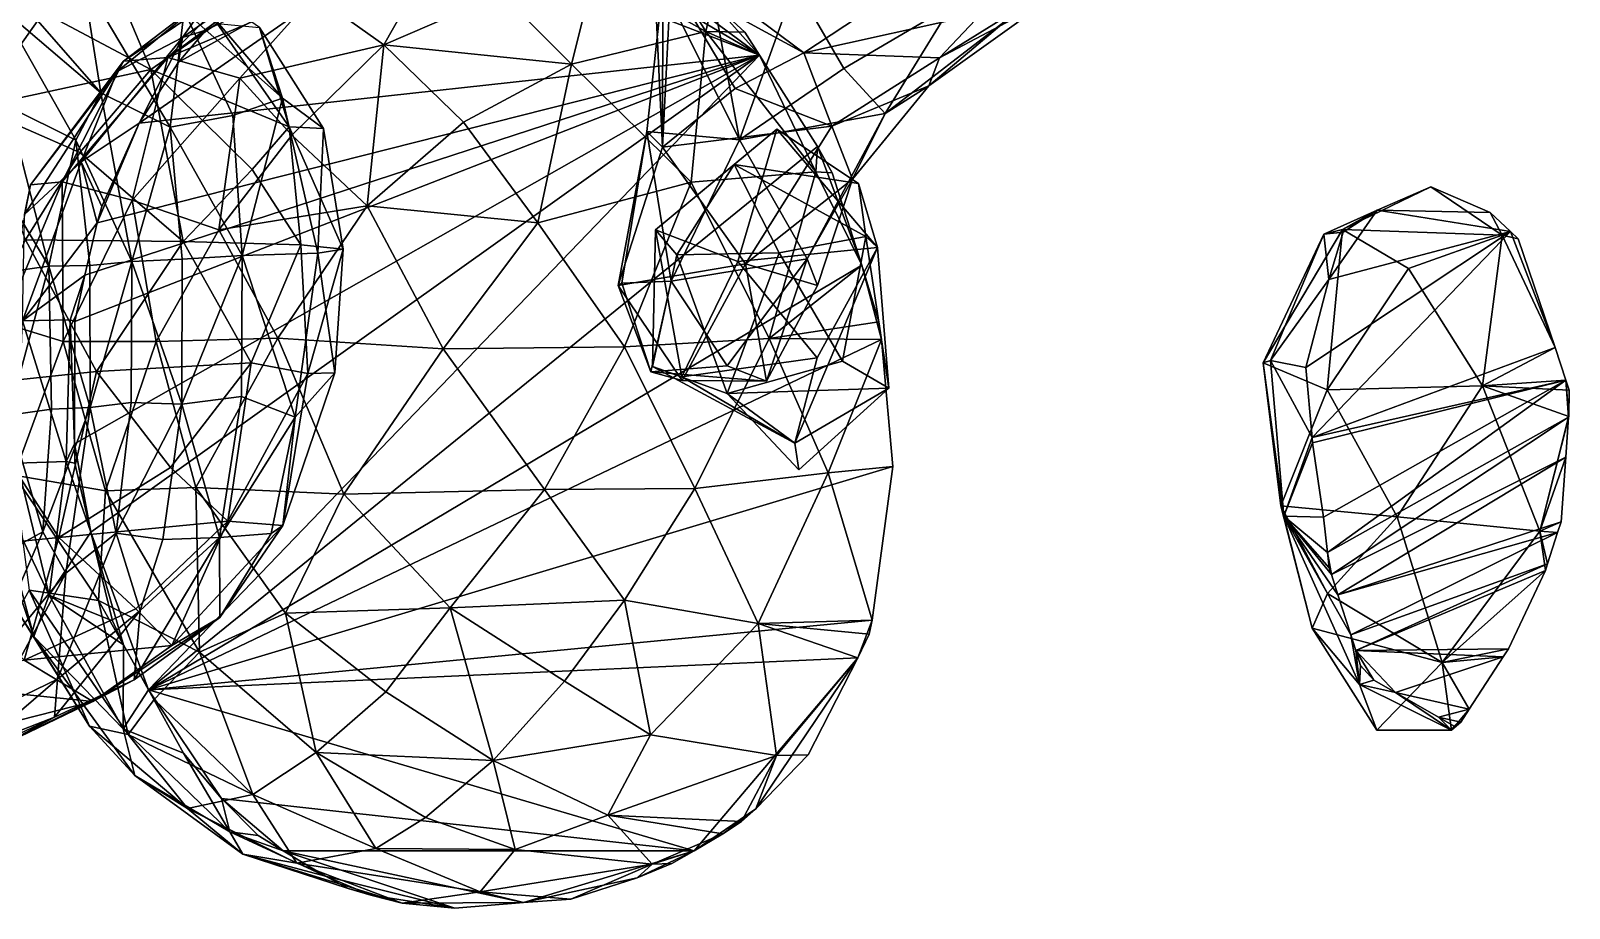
# Model space of a CAD drawing. Extents: x 373697 to 374058, y 6959904 to 6960301.
# Drawn here: x 373903.43 to 373952.44, y 6960115.77 to 6960143.75 of the extents above; entities that cross this region are included whole.
import ezdxf

# ---------------------------------------------------------------- set-up
doc = ezdxf.new("R2010")
doc.units = 0
doc.layers.add('Bht_Fk', color=7, linetype='CONTINUOUS')

msp = doc.modelspace()

# ---------------------------------------------------------------- linework, layer by layer
at = {"layer": 'Bht_Fk'}
for points in [[(373915.94, 6960147.102, 231.517), (373906.887, 6960140.805, 231.517), (373908.145, 6960142.749, 231.517)], [(373915.94, 6960147.102, 231.517), (373926.644, 6960142.964, 231.517), (373906.887, 6960140.805, 231.517)], [(373915.94, 6960147.102, 231.517), (373908.145, 6960142.749, 231.517), (373909.013, 6960143.77, 231.517)], [(373915.94, 6960147.102, 231.517), (373919.392, 6960147.236, 231.517), (373926.644, 6960142.964, 231.517)], [(373919.392, 6960147.236, 231.517), (373921.63, 6960146.708, 231.517), (373926.644, 6960142.964, 231.517)], [(373921.63, 6960146.708, 231.517), (373925.148, 6960144.65, 231.517), (373926.644, 6960142.964, 231.517)], [(373905.666, 6960141.764, 194.586), (373905.107, 6960145.345, 196.193), (373901.628, 6960146.383, 193.561)], [(373902.478, 6960144.488, 192.173), (373905.666, 6960141.764, 194.586), (373901.628, 6960146.383, 193.561)], [(373903.836, 6960144.332, 201.996), (373905.823, 6960145.92, 201.55), (373907.263, 6960142.512, 203.917)], [(373905.823, 6960145.92, 201.55), (373909.368, 6960143.979, 203.466), (373907.263, 6960142.512, 203.917)], [(373911.449, 6960141.601, 201.072), (373910.719, 6960143.847, 202.467), (373907.792, 6960145.895, 200.368)], [(373908.319, 6960144.378, 199.068), (373911.449, 6960141.601, 201.072), (373907.792, 6960145.895, 200.368)], [(373911.434, 6960145.77, 231.472), (373909.013, 6960143.77, 231.517), (373908.265, 6960143.532, 230.911)], [(373908.265, 6960143.532, 230.911), (373909.28, 6960144.986, 229.174), (373911.434, 6960145.77, 231.472)], [(373916.225, 6960146.013, 228.325), (373912.464, 6960144.884, 226.74), (373914.68, 6960143.295, 225.966)], [(373918.433, 6960144.92, 227.984), (373916.225, 6960146.013, 228.325), (373914.68, 6960143.295, 225.966)], [(373921.417, 6960145.694, 229.949), (373918.433, 6960144.92, 227.984), (373920.66, 6960142.684, 227.683)], [(373921.417, 6960145.694, 229.949), (373920.66, 6960142.684, 227.683), (373924.934, 6960143.723, 230.614)], [(373921.417, 6960145.694, 229.949), (373924.934, 6960143.723, 230.614), (373923.639, 6960145.841, 231.517)], [(373925.148, 6960144.65, 231.517), (373923.639, 6960145.841, 231.517), (373924.934, 6960143.723, 230.614)], [(373936.818, 6960145.646, 195.198), (373932.385, 6960142.887, 193.843), (373935.849, 6960144.711, 196.581)], [(373933.716, 6960144.293, 192.529), (373932.385, 6960142.887, 193.843), (373936.818, 6960145.646, 195.198)], [(373901.69, 6960141.313, 201.831), (373900.666, 6960145.143, 199.639), (373903.836, 6960144.332, 201.996)], [(373907.879, 6960140.677, 196.929), (373908.319, 6960144.378, 199.068), (373905.107, 6960145.345, 196.193)], [(373905.666, 6960141.764, 194.586), (373907.879, 6960140.677, 196.929), (373905.107, 6960145.345, 196.193)], [(373909.28, 6960144.986, 229.174), (373906.385, 6960142.778, 226.989), (373910.249, 6960145.388, 228.151)], [(373907.805, 6960142.889, 225.683), (373910.249, 6960145.388, 228.151), (373906.385, 6960142.778, 226.989)], [(373911.105, 6960145.356, 227.5), (373910.249, 6960145.388, 228.151), (373907.805, 6960142.889, 225.683)], [(373911.105, 6960145.356, 227.5), (373907.805, 6960142.889, 225.683), (373912.464, 6960144.884, 226.74)], [(373923.568, 6960145.19, 193.061), (373926.011, 6960140.272, 195.283), (373923.055, 6960140.53, 192.765)], [(373923.568, 6960145.19, 193.061), (373923.055, 6960140.53, 192.765), (373923.56, 6960140.035, 191.22)], [(373923.824, 6960145.364, 190.083), (373923.351, 6960144.523, 191.264), (373923.56, 6960140.035, 191.22)], [(373923.351, 6960144.523, 191.264), (373923.568, 6960145.19, 193.061), (373923.56, 6960140.035, 191.22)], [(373925.874, 6960141.901, 190.963), (373923.824, 6960145.364, 190.083), (373923.56, 6960140.035, 191.22)], [(373925.178, 6960144.739, 195.178), (373926.011, 6960140.272, 195.283), (373923.568, 6960145.19, 193.061)], [(373928.059, 6960143.038, 190.751), (373923.824, 6960145.364, 190.083), (373925.874, 6960141.901, 190.963)], [(373928.059, 6960143.038, 190.751), (373925.216, 6960145.168, 188.868), (373923.824, 6960145.364, 190.083)], [(373925.178, 6960144.739, 195.178), (373927.788, 6960145.222, 197.458), (373926.011, 6960140.272, 195.283)], [(373929.803, 6960144.186, 189.704), (373925.216, 6960145.168, 188.868), (373928.059, 6960143.038, 190.751)], [(373927.788, 6960145.222, 197.458), (373929.333, 6960142.544, 197.143), (373926.011, 6960140.272, 195.283)], [(373927.788, 6960145.222, 197.458), (373932.773, 6960144.559, 199.097), (373929.333, 6960142.544, 197.143)], [(373909.28, 6960144.986, 229.174), (373906.187, 6960142.449, 228.602), (373906.385, 6960142.778, 226.989)], [(373908.265, 6960143.532, 230.911), (373906.187, 6960142.449, 228.602), (373909.28, 6960144.986, 229.174)], [(373910.093, 6960142.239, 224.879), (373912.464, 6960144.884, 226.74), (373907.805, 6960142.889, 225.683)], [(373912.464, 6960144.884, 226.74), (373910.093, 6960142.239, 224.879), (373914.68, 6960143.295, 225.966)], [(373920.66, 6960142.684, 227.683), (373918.433, 6960144.92, 227.984), (373914.68, 6960143.295, 225.966)], [(373926.176, 6960143.699, 231.517), (373925.148, 6960144.65, 231.517), (373924.934, 6960143.723, 230.614)], [(373926.644, 6960142.964, 231.517), (373925.148, 6960144.65, 231.517), (373926.176, 6960143.699, 231.517)], [(373935.849, 6960144.711, 196.581), (373932.038, 6960141.99, 195.378), (373934.567, 6960144.131, 197.883)], [(373935.849, 6960144.711, 196.581), (373932.385, 6960142.887, 193.843), (373932.038, 6960141.99, 195.378)], [(373901.69, 6960141.313, 201.831), (373903.836, 6960144.332, 201.996), (373907.263, 6960142.512, 203.917)], [(373904.873, 6960140.261, 192.869), (373905.666, 6960141.764, 194.586), (373902.478, 6960144.488, 192.173)], [(373904.873, 6960140.261, 192.869), (373902.478, 6960144.488, 192.173), (373902.714, 6960141.33, 190.201)], [(373909.872, 6960141.044, 199.157), (373908.319, 6960144.378, 199.068), (373907.879, 6960140.677, 196.929)], [(373908.319, 6960144.378, 199.068), (373909.872, 6960141.044, 199.157), (373911.449, 6960141.601, 201.072)], [(373933.716, 6960144.293, 192.529), (373928.059, 6960143.038, 190.751), (373932.385, 6960142.887, 193.843)], [(373933.716, 6960144.293, 192.529), (373929.803, 6960144.186, 189.704), (373928.059, 6960143.038, 190.751)], [(373932.773, 6960144.559, 199.097), (373930.654, 6960141.104, 196.254), (373929.333, 6960142.544, 197.143)], [(373932.773, 6960144.559, 199.097), (373934.567, 6960144.131, 197.883), (373930.654, 6960141.104, 196.254)], [(373909.368, 6960143.979, 203.466), (373911.667, 6960140.682, 204.505), (373907.263, 6960142.512, 203.917)], [(373908.265, 6960143.532, 230.911), (373909.013, 6960143.77, 231.517), (373908.145, 6960142.749, 231.517)], [(373909.368, 6960143.979, 203.466), (373910.719, 6960143.847, 202.467), (373911.667, 6960140.682, 204.505)], [(373910.719, 6960143.847, 202.467), (373912.757, 6960140.626, 203.094), (373911.667, 6960140.682, 204.505)], [(373911.449, 6960141.601, 201.072), (373912.757, 6960140.626, 203.094), (373910.719, 6960143.847, 202.467)], [(373924.934, 6960143.723, 230.614), (373920.66, 6960142.684, 227.683), (373924.467, 6960138.918, 228.403)], [(373924.934, 6960143.723, 230.614), (373924.467, 6960138.918, 228.403), (373928.447, 6960139.25, 231.102)], [(373924.934, 6960143.723, 230.614), (373926.644, 6960142.964, 231.517), (373926.176, 6960143.699, 231.517)], [(373928.447, 6960139.25, 231.102), (373926.644, 6960142.964, 231.517), (373924.934, 6960143.723, 230.614)], [(373934.567, 6960144.131, 197.883), (373932.038, 6960141.99, 195.378), (373930.654, 6960141.104, 196.254)], [(373906.887, 6960140.805, 231.517), (373905.034, 6960139.57, 229.868), (373908.265, 6960143.532, 230.911)], [(373908.265, 6960143.532, 230.911), (373905.034, 6960139.57, 229.868), (373906.187, 6960142.449, 228.602)], [(373906.887, 6960140.805, 231.517), (373908.265, 6960143.532, 230.911), (373908.145, 6960142.749, 231.517)], [(373914.68, 6960143.295, 225.966), (373910.093, 6960142.239, 224.879), (373911.746, 6960140.417, 224.252)], [(373914.151, 6960138.164, 224.137), (373914.68, 6960143.295, 225.966), (373911.746, 6960140.417, 224.252)], [(373914.68, 6960143.295, 225.966), (373914.151, 6960138.164, 224.137), (373917.214, 6960140.834, 225.642)], [(373920.66, 6960142.684, 227.683), (373914.68, 6960143.295, 225.966), (373917.214, 6960140.834, 225.642)], [(373906.385, 6960142.778, 226.989), (373906.187, 6960142.449, 228.602), (373903.429, 6960138.835, 226.036)], [(373904.436, 6960138.932, 224.47), (373906.385, 6960142.778, 226.989), (373903.429, 6960138.835, 226.036)], [(373907.805, 6960142.889, 225.683), (373904.436, 6960138.932, 224.47), (373906.668, 6960138.345, 223.539)], [(373907.805, 6960142.889, 225.683), (373906.385, 6960142.778, 226.989), (373904.436, 6960138.932, 224.47)], [(373904.842, 6960134.477, 231.517), (373926.644, 6960142.964, 231.517), (373904.824, 6960130.573, 231.517)], [(373926.644, 6960142.964, 231.517), (373905.345, 6960127.763, 231.517), (373904.824, 6960130.573, 231.517)], [(373905.151, 6960135.956, 231.517), (373926.644, 6960142.964, 231.517), (373904.842, 6960134.477, 231.517)], [(373905.151, 6960135.956, 231.517), (373905.544, 6960137.618, 231.517), (373926.644, 6960142.964, 231.517)], [(373907.18, 6960122.732, 231.517), (373905.345, 6960127.763, 231.517), (373926.644, 6960142.964, 231.517)], [(373926.644, 6960142.964, 231.517), (373905.544, 6960137.618, 231.517), (373906.887, 6960140.805, 231.517)], [(373910.093, 6960142.239, 224.879), (373907.805, 6960142.889, 225.683), (373906.668, 6960138.345, 223.539)], [(373926.644, 6960142.964, 231.517), (373928.496, 6960140.058, 231.517), (373907.18, 6960122.732, 231.517)], [(373917.214, 6960140.834, 225.642), (373919.59, 6960137.625, 225.778), (373920.66, 6960142.684, 227.683)], [(373919.59, 6960137.625, 225.778), (373924.467, 6960138.918, 228.403), (373920.66, 6960142.684, 227.683)], [(373928.949, 6960140.708, 192.764), (373928.059, 6960143.038, 190.751), (373925.874, 6960141.901, 190.963)], [(373928.447, 6960139.25, 231.102), (373928.496, 6960140.058, 231.517), (373926.644, 6960142.964, 231.517)], [(373928.059, 6960143.038, 190.751), (373928.949, 6960140.708, 192.764), (373932.385, 6960142.887, 193.843)], [(373932.385, 6960142.887, 193.843), (373928.949, 6960140.708, 192.764), (373932.038, 6960141.99, 195.378)], [(373904.996, 6960139.87, 203.869), (373901.69, 6960141.313, 201.831), (373907.263, 6960142.512, 203.917)], [(373906.187, 6960142.449, 228.602), (373903.23, 6960137.888, 227.633), (373903.429, 6960138.835, 226.036)], [(373905.034, 6960139.57, 229.868), (373903.23, 6960137.888, 227.633), (373906.187, 6960142.449, 228.602)], [(373908.288, 6960137.026, 205.394), (373904.996, 6960139.87, 203.869), (373907.263, 6960142.512, 203.917)], [(373909.427, 6960137.397, 223.312), (373910.093, 6960142.239, 224.879), (373906.668, 6960138.345, 223.539)], [(373910.484, 6960139.328, 205.252), (373908.288, 6960137.026, 205.394), (373907.263, 6960142.512, 203.917)], [(373911.667, 6960140.682, 204.505), (373910.484, 6960139.328, 205.252), (373907.263, 6960142.512, 203.917)], [(373911.746, 6960140.417, 224.252), (373910.093, 6960142.239, 224.879), (373909.427, 6960137.397, 223.312)], [(373929.333, 6960142.544, 197.143), (373930.654, 6960141.104, 196.254), (373926.011, 6960140.272, 195.283)], [(373905.666, 6960141.764, 194.586), (373904.873, 6960140.261, 192.869), (373906.653, 6960136.386, 194.716)], [(373906.653, 6960136.386, 194.716), (373907.879, 6960140.677, 196.929), (373905.666, 6960141.764, 194.586)], [(373928.949, 6960140.708, 192.764), (373925.874, 6960141.901, 190.963), (373923.56, 6960140.035, 191.22)], [(373932.038, 6960141.99, 195.378), (373928.949, 6960140.708, 192.764), (373929.608, 6960139.016, 194.603)], [(373930.654, 6960141.104, 196.254), (373932.038, 6960141.99, 195.378), (373929.608, 6960139.016, 194.603)], [(373904.996, 6960139.87, 203.869), (373903.269, 6960137.08, 203.299), (373901.69, 6960141.313, 201.831)], [(373904.007, 6960136.241, 190.57), (373902.714, 6960141.33, 190.201), (373902.042, 6960139.527, 188.411)], [(373902.714, 6960141.33, 190.201), (373904.007, 6960136.241, 190.57), (373904.873, 6960140.261, 192.869)], [(373909.872, 6960141.044, 199.157), (373910.168, 6960136.583, 199.015), (373911.449, 6960141.601, 201.072)], [(373910.168, 6960136.583, 199.015), (373912.581, 6960136.659, 201.458), (373911.449, 6960141.601, 201.072)], [(373912.581, 6960136.659, 201.458), (373912.757, 6960140.626, 203.094), (373911.449, 6960141.601, 201.072)], [(373905.693, 6960138.141, 231.517), (373905.034, 6960139.57, 229.868), (373906.887, 6960140.805, 231.517)], [(373905.544, 6960137.618, 231.517), (373905.693, 6960138.141, 231.517), (373906.887, 6960140.805, 231.517)], [(373909.872, 6960141.044, 199.157), (373907.879, 6960140.677, 196.929), (373910.168, 6960136.583, 199.015)], [(373919.59, 6960137.625, 225.778), (373917.214, 6960140.834, 225.642), (373914.151, 6960138.164, 224.137)], [(373928.949, 6960140.708, 192.764), (373923.56, 6960140.035, 191.22), (373926.198, 6960136.319, 191.983)], [(373926.011, 6960140.272, 195.283), (373930.654, 6960141.104, 196.254), (373928.167, 6960136.478, 195.32)], [(373929.608, 6960139.016, 194.603), (373928.949, 6960140.708, 192.764), (373926.198, 6960136.319, 191.983)], [(373928.167, 6960136.478, 195.32), (373930.654, 6960141.104, 196.254), (373929.608, 6960139.016, 194.603)], [(373904.873, 6960140.261, 192.869), (373904.007, 6960136.241, 190.57), (373905.317, 6960136.267, 192.648)], [(373905.317, 6960136.267, 192.648), (373906.653, 6960136.386, 194.716), (373904.873, 6960140.261, 192.869)], [(373906.653, 6960136.386, 194.716), (373908.252, 6960136.469, 196.879), (373907.879, 6960140.677, 196.929)], [(373910.168, 6960136.583, 199.015), (373907.879, 6960140.677, 196.929), (373908.252, 6960136.469, 196.879)], [(373914.151, 6960138.164, 224.137), (373911.746, 6960140.417, 224.252), (373909.427, 6960137.397, 223.312)], [(373912.032, 6960136.924, 205.104), (373910.484, 6960139.328, 205.252), (373911.667, 6960140.682, 204.505)], [(373912.032, 6960136.924, 205.104), (373911.667, 6960140.682, 204.505), (373913.39, 6960136.788, 203.799)], [(373912.757, 6960140.626, 203.094), (373913.39, 6960136.788, 203.799), (373911.667, 6960140.682, 204.505)], [(373912.757, 6960140.626, 203.094), (373912.581, 6960136.659, 201.458), (373913.39, 6960136.788, 203.799)], [(373923.56, 6960140.035, 191.22), (373923.055, 6960140.53, 192.765), (373922.146, 6960135.621, 191.183)], [(373922.261, 6960135.703, 192.41), (373922.146, 6960135.621, 191.183), (373923.055, 6960140.53, 192.765)], [(373923.055, 6960140.53, 192.765), (373923.838, 6960135.761, 193.957), (373922.261, 6960135.703, 192.41)], [(373926.011, 6960140.272, 195.283), (373923.838, 6960135.761, 193.957), (373923.055, 6960140.53, 192.765)], [(373927.205, 6960140.614, 205.793), (373925.842, 6960139.486, 206.776), (373923.333, 6960137.395, 204.277)], [(373925.962, 6960136.395, 203.514), (373927.205, 6960140.614, 205.793), (373923.333, 6960137.395, 204.277)], [(373923.838, 6960135.761, 193.957), (373926.011, 6960140.272, 195.283), (373928.167, 6960136.478, 195.32)], [(373925.842, 6960139.486, 206.776), (373927.205, 6960140.614, 205.793), (373929.804, 6960138.879, 208.194)], [(373927.205, 6960140.614, 205.793), (373925.962, 6960136.395, 203.514), (373930.407, 6960136.837, 206.629)], [(373929.804, 6960138.879, 208.194), (373927.205, 6960140.614, 205.793), (373930.407, 6960136.837, 206.629)], [(373908.288, 6960137.026, 205.394), (373903.269, 6960137.08, 203.299), (373904.996, 6960139.87, 203.869)], [(373928.496, 6960140.058, 231.517), (373929.912, 6960136.277, 231.517), (373907.18, 6960122.732, 231.517)], [(373926.198, 6960136.319, 191.983), (373923.56, 6960140.035, 191.22), (373922.146, 6960135.621, 191.183)], [(373928.496, 6960140.058, 231.517), (373928.447, 6960139.25, 231.102), (373928.966, 6960139.218, 231.517)], [(373928.966, 6960139.218, 231.517), (373929.912, 6960136.277, 231.517), (373928.496, 6960140.058, 231.517)], [(373902.723, 6960136.061, 188.514), (373904.007, 6960136.241, 190.57), (373902.042, 6960139.527, 188.411)], [(373905.544, 6960137.618, 231.517), (373903.172, 6960134.494, 229.223), (373905.034, 6960139.57, 229.868)], [(373905.034, 6960139.57, 229.868), (373903.172, 6960134.494, 229.223), (373903.23, 6960137.888, 227.633)], [(373905.544, 6960137.618, 231.517), (373905.034, 6960139.57, 229.868), (373905.693, 6960138.141, 231.517)], [(373908.288, 6960137.026, 205.394), (373910.484, 6960139.328, 205.252), (373912.032, 6960136.924, 205.104)], [(373925.842, 6960139.486, 206.776), (373924.015, 6960136.607, 206.106), (373923.333, 6960137.395, 204.277)], [(373925.842, 6960139.486, 206.776), (373927.273, 6960136.672, 208.535), (373924.015, 6960136.607, 206.106)], [(373928.447, 6960139.25, 231.102), (373924.467, 6960138.918, 228.403), (373926.96, 6960133.936, 228.864)], [(373930.037, 6960137.185, 208.712), (373927.273, 6960136.672, 208.535), (373925.842, 6960139.486, 206.776)], [(373929.804, 6960138.879, 208.194), (373930.037, 6960137.185, 208.712), (373925.842, 6960139.486, 206.776)], [(373926.96, 6960133.936, 228.864), (373929.912, 6960136.277, 231.517), (373928.447, 6960139.25, 231.102)], [(373928.966, 6960139.218, 231.517), (373928.447, 6960139.25, 231.102), (373929.912, 6960136.277, 231.517)], [(373902.56, 6960134.429, 224.134), (373904.436, 6960138.932, 224.47), (373903.429, 6960138.835, 226.036)], [(373904.465, 6960133.845, 222.998), (373904.436, 6960138.932, 224.47), (373902.56, 6960134.429, 224.134)], [(373904.436, 6960138.932, 224.47), (373904.465, 6960133.845, 222.998), (373906.668, 6960138.345, 223.539)], [(373919.59, 6960137.625, 225.778), (373922.351, 6960133.675, 226.477), (373924.467, 6960138.918, 228.403)], [(373924.467, 6960138.918, 228.403), (373922.351, 6960133.675, 226.477), (373926.96, 6960133.936, 228.864)], [(373929.608, 6960139.016, 194.603), (373926.198, 6960136.319, 191.983), (373928.495, 6960135.627, 194.194)], [(373928.167, 6960136.478, 195.32), (373929.608, 6960139.016, 194.603), (373928.495, 6960135.627, 194.194)], [(373930.037, 6960137.185, 208.712), (373929.804, 6960138.879, 208.194), (373930.407, 6960136.837, 206.629)], [(373946.322, 6960138.031, 231.517), (373945.221, 6960137.409, 229.428), (373948.039, 6960138.766, 231.517)], [(373948.039, 6960138.766, 231.517), (373945.221, 6960137.409, 229.428), (373950.307, 6960137.234, 231.075)], [(373948.039, 6960138.766, 231.517), (373949.922, 6960137.948, 231.517), (373946.322, 6960138.031, 231.517)], [(373948.039, 6960138.766, 231.517), (373950.307, 6960137.234, 231.075), (373949.922, 6960137.948, 231.517)], [(373904.465, 6960133.845, 222.998), (373907.431, 6960133.841, 222.736), (373906.668, 6960138.345, 223.539)], [(373907.431, 6960133.841, 222.736), (373909.427, 6960137.397, 223.312), (373906.668, 6960138.345, 223.539)], [(373914.151, 6960138.164, 224.137), (373909.427, 6960137.397, 223.312), (373911.309, 6960133.951, 223.062)], [(373911.309, 6960133.951, 223.062), (373916.576, 6960133.604, 224.213), (373914.151, 6960138.164, 224.137)], [(373916.576, 6960133.604, 224.213), (373919.59, 6960137.625, 225.778), (373914.151, 6960138.164, 224.137)], [(373946.322, 6960138.031, 231.517), (373944.621, 6960137.267, 231.013), (373945.221, 6960137.409, 229.428)], [(373945.242, 6960137.326, 231.517), (373944.621, 6960137.267, 231.013), (373946.322, 6960138.031, 231.517)], [(373946.322, 6960138.031, 231.517), (373950.57, 6960137.344, 231.517), (373944.786, 6960135.821, 231.517)], [(373944.786, 6960135.821, 231.517), (373945.242, 6960137.326, 231.517), (373946.322, 6960138.031, 231.517)], [(373946.322, 6960138.031, 231.517), (373949.922, 6960137.948, 231.517), (373950.57, 6960137.344, 231.517)], [(373950.307, 6960137.234, 231.075), (373950.57, 6960137.344, 231.517), (373949.922, 6960137.948, 231.517)], [(373903.172, 6960134.494, 229.223), (373905.544, 6960137.618, 231.517), (373905.151, 6960135.956, 231.517)], [(373909.427, 6960137.397, 223.312), (373907.431, 6960133.841, 222.736), (373911.309, 6960133.951, 223.062)], [(373919.59, 6960137.625, 225.778), (373916.576, 6960133.604, 224.213), (373922.351, 6960133.675, 226.477)], [(373923.333, 6960137.395, 204.277), (373924.015, 6960136.607, 206.106), (373923.239, 6960133.044, 204.466)], [(373924.172, 6960132.716, 203.589), (373923.333, 6960137.395, 204.277), (373923.239, 6960133.044, 204.466)], [(373923.333, 6960137.395, 204.277), (373924.172, 6960132.716, 203.589), (373925.962, 6960136.395, 203.514)], [(373942.693, 6960133.158, 228.681), (373945.221, 6960137.409, 229.428), (373944.621, 6960137.267, 231.013)], [(373942.693, 6960133.158, 228.681), (373944.729, 6960132.295, 227.669), (373945.221, 6960137.409, 229.428)], [(373950.57, 6960137.344, 231.517), (373944.049, 6960133.011, 231.517), (373944.786, 6960135.821, 231.517)], [(373944.254, 6960130.779, 231.517), (373944.049, 6960133.011, 231.517), (373950.57, 6960137.344, 231.517)], [(373951.992, 6960133.648, 231.517), (373944.254, 6960130.779, 231.517), (373950.57, 6960137.344, 231.517)], [(373944.786, 6960135.821, 231.517), (373944.621, 6960137.267, 231.013), (373945.242, 6960137.326, 231.517)], [(373944.729, 6960132.295, 227.669), (373947.318, 6960136.164, 228.858), (373945.221, 6960137.409, 229.428)], [(373947.318, 6960136.164, 228.858), (373950.307, 6960137.234, 231.075), (373945.221, 6960137.409, 229.428)], [(373950.307, 6960137.234, 231.075), (373950.82, 6960137.112, 231.517), (373950.57, 6960137.344, 231.517)], [(373950.82, 6960137.112, 231.517), (373951.992, 6960133.648, 231.517), (373950.57, 6960137.344, 231.517)], [(373903.269, 6960137.08, 203.299), (373905.526, 6960132.884, 204.21), (373901.195, 6960132.427, 201.841)], [(373908.288, 6960137.026, 205.394), (373905.526, 6960132.884, 204.21), (373903.269, 6960137.08, 203.299)], [(373910.456, 6960133.156, 205.443), (373905.526, 6960132.884, 204.21), (373908.288, 6960137.026, 205.394)], [(373912.032, 6960136.924, 205.104), (373910.456, 6960133.156, 205.443), (373908.288, 6960137.026, 205.394)], [(373910.456, 6960133.156, 205.443), (373912.032, 6960136.924, 205.104), (373912.263, 6960132.819, 204.57)], [(373912.263, 6960132.819, 204.57), (373912.032, 6960136.924, 205.104), (373913.39, 6960136.788, 203.799)], [(373912.263, 6960132.819, 204.57), (373913.39, 6960136.788, 203.799), (373913.12, 6960132.84, 203.043)], [(373913.39, 6960136.788, 203.799), (373912.581, 6960136.659, 201.458), (373913.12, 6960132.84, 203.043)], [(373925.962, 6960136.395, 203.514), (373928.49, 6960133.321, 204.765), (373930.407, 6960136.837, 206.629)], [(373927.273, 6960136.672, 208.535), (373930.037, 6960137.185, 208.712), (373929.29, 6960133.215, 209.199)], [(373930.77, 6960132.358, 208.177), (373930.407, 6960136.837, 206.629), (373927.777, 6960130.602, 205.546)], [(373930.407, 6960136.837, 206.629), (373928.49, 6960133.321, 204.765), (373927.777, 6960130.602, 205.546)], [(373929.29, 6960133.215, 209.199), (373930.037, 6960137.185, 208.712), (373930.77, 6960132.358, 208.177)], [(373930.77, 6960132.358, 208.177), (373930.037, 6960137.185, 208.712), (373930.407, 6960136.837, 206.629)], [(373942.922, 6960133.234, 230.419), (373942.693, 6960133.158, 228.681), (373944.621, 6960137.267, 231.013)], [(373944.621, 6960137.267, 231.013), (373944.786, 6960135.821, 231.517), (373942.922, 6960133.234, 230.419)], [(373950.307, 6960137.234, 231.075), (373947.318, 6960136.164, 228.858), (373949.683, 6960132.428, 229.088)], [(373951.992, 6960133.648, 231.517), (373950.307, 6960137.234, 231.075), (373949.683, 6960132.428, 229.088)], [(373950.307, 6960137.234, 231.075), (373951.992, 6960133.648, 231.517), (373950.82, 6960137.112, 231.517)], [(373905.324, 6960131.74, 192.523), (373906.653, 6960136.386, 194.716), (373905.317, 6960136.267, 192.648)], [(373905.324, 6960131.74, 192.523), (373906.636, 6960131.894, 194.602), (373906.653, 6960136.386, 194.716)], [(373906.653, 6960136.386, 194.716), (373906.636, 6960131.894, 194.602), (373908.245, 6960131.84, 196.85)], [(373908.252, 6960136.469, 196.879), (373906.653, 6960136.386, 194.716), (373908.245, 6960131.84, 196.85)], [(373908.252, 6960136.469, 196.879), (373908.245, 6960131.84, 196.85), (373910.168, 6960136.583, 199.015)], [(373910.168, 6960136.583, 199.015), (373908.245, 6960131.84, 196.85), (373910.145, 6960132.089, 198.997)], [(373910.168, 6960136.583, 199.015), (373910.145, 6960132.089, 198.997), (373911.861, 6960131.433, 200.887)], [(373912.581, 6960136.659, 201.458), (373910.168, 6960136.583, 199.015), (373911.861, 6960131.433, 200.887)], [(373911.861, 6960131.433, 200.887), (373913.12, 6960132.84, 203.043), (373912.581, 6960136.659, 201.458)], [(373922.146, 6960135.621, 191.183), (373924.189, 6960132.602, 191.746), (373926.198, 6960136.319, 191.983)], [(373925.613, 6960132.184, 206.913), (373923.239, 6960133.044, 204.466), (373924.015, 6960136.607, 206.106)], [(373923.838, 6960135.761, 193.957), (373928.167, 6960136.478, 195.32), (373925.62, 6960133.063, 194.312)], [(373925.613, 6960132.184, 206.913), (373924.015, 6960136.607, 206.106), (373927.273, 6960136.672, 208.535)], [(373928.49, 6960133.321, 204.765), (373925.962, 6960136.395, 203.514), (373924.172, 6960132.716, 203.589)], [(373926.198, 6960136.319, 191.983), (373924.189, 6960132.602, 191.746), (373926.87, 6960132.576, 193.647)], [(373925.613, 6960132.184, 206.913), (373927.273, 6960136.672, 208.535), (373929.29, 6960133.215, 209.199)], [(373925.62, 6960133.063, 194.312), (373928.167, 6960136.478, 195.32), (373926.87, 6960132.576, 193.647)], [(373928.495, 6960135.627, 194.194), (373926.198, 6960136.319, 191.983), (373926.87, 6960132.576, 193.647)], [(373926.87, 6960132.576, 193.647), (373928.167, 6960136.478, 195.32), (373928.495, 6960135.627, 194.194)], [(373902.733, 6960131.489, 188.373), (373904.007, 6960136.241, 190.57), (373902.723, 6960136.061, 188.514)], [(373904.007, 6960136.241, 190.57), (373902.733, 6960131.489, 188.373), (373904.099, 6960131.687, 190.485)], [(373903.172, 6960134.494, 229.223), (373905.151, 6960135.956, 231.517), (373904.693, 6960134.533, 231.348)], [(373905.317, 6960136.267, 192.648), (373904.007, 6960136.241, 190.57), (373905.324, 6960131.74, 192.523)], [(373904.007, 6960136.241, 190.57), (373904.099, 6960131.687, 190.485), (373905.324, 6960131.74, 192.523)], [(373904.842, 6960134.477, 231.517), (373904.693, 6960134.533, 231.348), (373905.151, 6960135.956, 231.517)], [(373929.912, 6960136.277, 231.517), (373930.531, 6960133.906, 231.517), (373907.18, 6960122.732, 231.517)], [(373926.96, 6960133.936, 228.864), (373930.454, 6960134.472, 231.517), (373929.912, 6960136.277, 231.517)], [(373929.912, 6960136.277, 231.517), (373930.454, 6960134.472, 231.517), (373930.531, 6960133.906, 231.517)], [(373942.922, 6960133.234, 230.419), (373944.786, 6960135.821, 231.517), (373944.049, 6960133.011, 231.517)], [(373947.318, 6960136.164, 228.858), (373944.729, 6960132.295, 227.669), (373949.683, 6960132.428, 229.088)], [(373923.185, 6960132.877, 192.599), (373922.146, 6960135.621, 191.183), (373922.261, 6960135.703, 192.41)], [(373924.189, 6960132.602, 191.746), (373922.146, 6960135.621, 191.183), (373923.185, 6960132.877, 192.599)], [(373922.261, 6960135.703, 192.41), (373923.838, 6960135.761, 193.957), (373923.185, 6960132.877, 192.599)], [(373923.838, 6960135.761, 193.957), (373925.62, 6960133.063, 194.312), (373923.185, 6960132.877, 192.599)], [(373902.904, 6960129.575, 223.54), (373904.465, 6960133.845, 222.998), (373902.56, 6960134.429, 224.134)], [(373903.172, 6960134.494, 229.223), (373904.559, 6960130.012, 231.22), (373902.996, 6960129.959, 229.048)], [(373904.693, 6960134.533, 231.348), (373904.559, 6960130.012, 231.22), (373903.172, 6960134.494, 229.223)], [(373904.824, 6960130.573, 231.517), (373904.559, 6960130.012, 231.22), (373904.693, 6960134.533, 231.348)], [(373904.824, 6960130.573, 231.517), (373904.693, 6960134.533, 231.348), (373904.842, 6960134.477, 231.517)], [(373930.531, 6960133.906, 231.517), (373930.454, 6960134.472, 231.517), (373926.96, 6960133.936, 228.864)], [(373905.813, 6960129.078, 222.755), (373904.465, 6960133.845, 222.998), (373902.904, 6960129.575, 223.54)], [(373907.431, 6960133.841, 222.736), (373904.465, 6960133.845, 222.998), (373905.813, 6960129.078, 222.755)], [(373930.531, 6960133.906, 231.517), (373930.899, 6960129.861, 231.517), (373907.18, 6960122.732, 231.517)], [(373911.309, 6960133.951, 223.062), (373907.431, 6960133.841, 222.736), (373908.694, 6960129.188, 222.75)], [(373908.694, 6960129.188, 222.75), (373913.407, 6960128.978, 223.39), (373911.309, 6960133.951, 223.062)], [(373916.576, 6960133.604, 224.213), (373911.309, 6960133.951, 223.062), (373913.407, 6960128.978, 223.39)], [(373922.351, 6960133.675, 226.477), (373924.583, 6960129.15, 227.452), (373926.96, 6960133.936, 228.864)], [(373924.583, 6960129.15, 227.452), (373928.831, 6960129.65, 229.823), (373926.96, 6960133.936, 228.864)], [(373930.531, 6960133.906, 231.517), (373926.96, 6960133.936, 228.864), (373928.831, 6960129.65, 229.823)], [(373928.831, 6960129.65, 229.823), (373930.899, 6960129.861, 231.517), (373930.531, 6960133.906, 231.517)], [(373908.694, 6960129.188, 222.75), (373907.431, 6960133.841, 222.736), (373905.813, 6960129.078, 222.755)], [(373913.407, 6960128.978, 223.39), (373919.794, 6960129.125, 225.327), (373916.576, 6960133.604, 224.213)], [(373919.794, 6960129.125, 225.327), (373922.351, 6960133.675, 226.477), (373916.576, 6960133.604, 224.213)], [(373924.583, 6960129.15, 227.452), (373922.351, 6960133.675, 226.477), (373919.794, 6960129.125, 225.327)], [(373952.337, 6960132.607, 231.517), (373944.254, 6960130.779, 231.517), (373951.992, 6960133.648, 231.517)], [(373951.992, 6960133.648, 231.517), (373949.683, 6960132.428, 229.088), (373952.337, 6960132.607, 231.517)], [(373905.526, 6960132.884, 204.21), (373904.331, 6960127.592, 202.46), (373901.195, 6960132.427, 201.841)], [(373904.331, 6960127.592, 202.46), (373905.526, 6960132.884, 204.21), (373907.882, 6960129.82, 204.396)], [(373910.456, 6960133.156, 205.443), (373907.882, 6960129.82, 204.396), (373905.526, 6960132.884, 204.21)], [(373909.716, 6960128.112, 203.792), (373907.882, 6960129.82, 204.396), (373910.456, 6960133.156, 205.443)], [(373909.716, 6960128.112, 203.792), (373910.456, 6960133.156, 205.443), (373912.263, 6960132.819, 204.57)], [(373923.185, 6960132.877, 192.599), (373925.62, 6960133.063, 194.312), (373926.87, 6960132.576, 193.647)], [(373926.87, 6960132.576, 193.647), (373924.189, 6960132.602, 191.746), (373923.185, 6960132.877, 192.599)], [(373925.613, 6960132.184, 206.913), (373927.777, 6960130.602, 205.546), (373923.239, 6960133.044, 204.466)], [(373927.777, 6960130.602, 205.546), (373924.172, 6960132.716, 203.589), (373923.239, 6960133.044, 204.466)], [(373924.172, 6960132.716, 203.589), (373927.777, 6960130.602, 205.546), (373928.49, 6960133.321, 204.765)], [(373929.29, 6960133.215, 209.199), (373930.77, 6960132.358, 208.177), (373925.613, 6960132.184, 206.913)], [(373943.352, 6960128.277, 230.393), (373942.693, 6960133.158, 228.681), (373942.922, 6960133.234, 230.419)], [(373943.257, 6960128.607, 228.301), (373942.693, 6960133.158, 228.681), (373943.352, 6960128.277, 230.393)], [(373943.257, 6960128.607, 228.301), (373944.729, 6960132.295, 227.669), (373942.693, 6960133.158, 228.681)], [(373942.922, 6960133.234, 230.419), (373944.049, 6960133.011, 231.517), (373944.254, 6960130.779, 231.517)], [(373942.922, 6960133.234, 230.419), (373944.254, 6960130.779, 231.517), (373943.352, 6960128.277, 230.393)], [(373904.331, 6960127.592, 202.46), (373899.535, 6960127.113, 199.561), (373901.195, 6960132.427, 201.841)], [(373911.466, 6960127.978, 202.59), (373909.716, 6960128.112, 203.792), (373912.263, 6960132.819, 204.57)], [(373911.466, 6960127.978, 202.59), (373913.12, 6960132.84, 203.043), (373911.861, 6960131.433, 200.887)], [(373913.12, 6960132.84, 203.043), (373911.466, 6960127.978, 202.59), (373912.263, 6960132.819, 204.57)], [(373952.337, 6960132.607, 231.517), (373944.27, 6960130.611, 231.517), (373944.254, 6960130.779, 231.517)], [(373952.337, 6960132.607, 231.517), (373944.616, 6960128.241, 231.517), (373944.27, 6960130.611, 231.517)], [(373944.742, 6960127.118, 231.517), (373944.616, 6960128.241, 231.517), (373952.337, 6960132.607, 231.517)], [(373944.729, 6960132.295, 227.669), (373946.961, 6960128.256, 227.93), (373949.683, 6960132.428, 229.088)], [(373952.425, 6960131.426, 231.517), (373944.742, 6960127.118, 231.517), (373952.337, 6960132.607, 231.517)], [(373951.509, 6960127.793, 230.777), (373949.683, 6960132.428, 229.088), (373946.961, 6960128.256, 227.93)], [(373952.337, 6960132.607, 231.517), (373949.683, 6960132.428, 229.088), (373952.443, 6960132.289, 231.517)], [(373949.683, 6960132.428, 229.088), (373952.426, 6960131.447, 231.517), (373952.443, 6960132.289, 231.517)], [(373949.683, 6960132.428, 229.088), (373951.509, 6960127.793, 230.777), (373952.426, 6960131.447, 231.517)], [(373952.426, 6960131.447, 231.517), (373952.425, 6960131.426, 231.517), (373952.337, 6960132.607, 231.517)], [(373952.443, 6960132.289, 231.517), (373952.426, 6960131.447, 231.517), (373952.337, 6960132.607, 231.517)], [(373906.636, 6960131.894, 194.602), (373905.324, 6960131.74, 192.523), (373906.151, 6960127.735, 194.323)], [(373906.636, 6960131.894, 194.602), (373906.151, 6960127.735, 194.323), (373908.245, 6960131.84, 196.85)], [(373910.145, 6960132.089, 198.997), (373908.245, 6960131.84, 196.85), (373909.448, 6960127.591, 198.685)], [(373910.145, 6960132.089, 198.997), (373909.448, 6960127.591, 198.685), (373911.861, 6960131.433, 200.887)], [(373925.613, 6960132.184, 206.913), (373930.77, 6960132.358, 208.177), (373927.903, 6960129.751, 206.585)], [(373925.613, 6960132.184, 206.913), (373927.903, 6960129.751, 206.585), (373927.777, 6960130.602, 205.546)], [(373927.903, 6960129.751, 206.585), (373930.77, 6960132.358, 208.177), (373927.777, 6960130.602, 205.546)], [(373946.961, 6960128.256, 227.93), (373944.729, 6960132.295, 227.669), (373943.257, 6960128.607, 228.301)], [(373902.733, 6960131.489, 188.373), (373902.052, 6960126.809, 188.125), (373903.821, 6960127.778, 190.562)], [(373904.099, 6960131.687, 190.485), (373902.733, 6960131.489, 188.373), (373903.821, 6960127.778, 190.562)], [(373903.821, 6960127.778, 190.562), (373904.551, 6960126.46, 192.168), (373905.324, 6960131.74, 192.523)], [(373904.099, 6960131.687, 190.485), (373903.821, 6960127.778, 190.562), (373905.324, 6960131.74, 192.523)], [(373905.324, 6960131.74, 192.523), (373904.551, 6960126.46, 192.168), (373906.151, 6960127.735, 194.323)], [(373906.151, 6960127.735, 194.323), (373907.639, 6960127.524, 196.466), (373908.245, 6960131.84, 196.85)], [(373909.448, 6960127.591, 198.685), (373908.245, 6960131.84, 196.85), (373907.639, 6960127.524, 196.466)], [(373909.448, 6960127.591, 198.685), (373911.087, 6960127.72, 200.843), (373911.861, 6960131.433, 200.887)], [(373911.087, 6960127.72, 200.843), (373911.466, 6960127.978, 202.59), (373911.861, 6960131.433, 200.887)], [(373952.425, 6960131.426, 231.517), (373944.865, 6960126.414, 231.517), (373944.742, 6960127.118, 231.517)], [(373952.332, 6960130.155, 231.517), (373944.865, 6960126.414, 231.517), (373952.425, 6960131.426, 231.517)], [(373951.509, 6960127.793, 230.777), (373952.425, 6960131.426, 231.517), (373952.426, 6960131.447, 231.517)], [(373952.425, 6960131.426, 231.517), (373951.509, 6960127.793, 230.777), (373952.332, 6960130.155, 231.517)], [(373904.559, 6960130.012, 231.22), (373904.824, 6960130.573, 231.517), (373904.842, 6960129.959, 231.517)], [(373905.345, 6960127.763, 231.517), (373904.842, 6960129.959, 231.517), (373904.824, 6960130.573, 231.517)], [(373943.352, 6960128.277, 230.393), (373944.254, 6960130.779, 231.517), (373944.27, 6960130.611, 231.517)], [(373943.352, 6960128.277, 230.393), (373944.27, 6960130.611, 231.517), (373944.616, 6960128.241, 231.517)], [(373902.996, 6960129.959, 229.048), (373904.019, 6960125.752, 229.246), (373902.073, 6960129.821, 227.075)], [(373902.996, 6960129.959, 229.048), (373904.559, 6960130.012, 231.22), (373904.019, 6960125.752, 229.246)], [(373905.345, 6960127.763, 231.517), (373904.019, 6960125.752, 229.246), (373904.559, 6960130.012, 231.22)], [(373904.559, 6960130.012, 231.22), (373904.842, 6960129.959, 231.517), (373905.345, 6960127.763, 231.517)], [(373944.865, 6960126.414, 231.517), (373952.332, 6960130.155, 231.517), (373945.073, 6960125.766, 231.517)], [(373945.073, 6960125.766, 231.517), (373952.332, 6960130.155, 231.517), (373952.181, 6960128.096, 231.517)], [(373952.332, 6960130.155, 231.517), (373951.509, 6960127.793, 230.777), (373952.181, 6960128.096, 231.517)], [(373902.073, 6960129.821, 227.075), (373903.53, 6960124.437, 226.98), (373901.993, 6960129.028, 225.134)], [(373904.019, 6960125.752, 229.246), (373903.53, 6960124.437, 226.98), (373902.073, 6960129.821, 227.075)], [(373905.589, 6960125.579, 223.322), (373902.904, 6960129.575, 223.54), (373903.38, 6960125.917, 224.252)], [(373905.813, 6960129.078, 222.755), (373902.904, 6960129.575, 223.54), (373905.589, 6960125.579, 223.322)], [(373909.716, 6960128.112, 203.792), (373904.331, 6960127.592, 202.46), (373907.882, 6960129.82, 204.396)], [(373930.899, 6960129.861, 231.517), (373930.241, 6960124.958, 231.517), (373907.18, 6960122.732, 231.517)], [(373926.608, 6960124.846, 229.073), (373928.831, 6960129.65, 229.823), (373924.583, 6960129.15, 227.452)], [(373930.241, 6960124.958, 231.517), (373928.831, 6960129.65, 229.823), (373926.608, 6960124.846, 229.073)], [(373930.899, 6960129.861, 231.517), (373928.831, 6960129.65, 229.823), (373930.241, 6960124.958, 231.517)], [(373903.53, 6960124.437, 226.98), (373903.015, 6960125.245, 225.544), (373901.993, 6960129.028, 225.134)], [(373905.589, 6960125.579, 223.322), (373908.812, 6960123.942, 223.477), (373905.813, 6960129.078, 222.755)], [(373908.812, 6960123.942, 223.477), (373908.694, 6960129.188, 222.75), (373905.813, 6960129.078, 222.755)], [(373908.812, 6960123.942, 223.477), (373911.545, 6960125.179, 223.468), (373908.694, 6960129.188, 222.75)], [(373913.407, 6960128.978, 223.39), (373908.694, 6960129.188, 222.75), (373911.545, 6960125.179, 223.468)], [(373911.545, 6960125.179, 223.468), (373916.796, 6960125.354, 224.649), (373913.407, 6960128.978, 223.39)], [(373913.407, 6960128.978, 223.39), (373916.796, 6960125.354, 224.649), (373919.794, 6960129.125, 225.327)], [(373916.796, 6960125.354, 224.649), (373922.351, 6960125.598, 226.749), (373919.794, 6960129.125, 225.327)], [(373922.351, 6960125.598, 226.749), (373924.583, 6960129.15, 227.452), (373919.794, 6960129.125, 225.327)], [(373922.351, 6960125.598, 226.749), (373926.608, 6960124.846, 229.073), (373924.583, 6960129.15, 227.452)], [(373944.252, 6960124.703, 229.108), (373943.257, 6960128.607, 228.301), (373943.352, 6960128.277, 230.393)], [(373944.745, 6960125.811, 228.018), (373943.257, 6960128.607, 228.301), (373944.252, 6960124.703, 229.108)], [(373946.961, 6960128.256, 227.93), (373943.257, 6960128.607, 228.301), (373944.745, 6960125.811, 228.018)], [(373909.716, 6960128.112, 203.792), (373906.777, 6960125.315, 202.238), (373904.331, 6960127.592, 202.46)], [(373906.777, 6960125.315, 202.238), (373909.716, 6960128.112, 203.792), (373907.93, 6960124.148, 201.113)], [(373907.93, 6960124.148, 201.113), (373909.716, 6960128.112, 203.792), (373911.466, 6960127.978, 202.59)], [(373909.461, 6960125.043, 200.307), (373907.93, 6960124.148, 201.113), (373911.466, 6960127.978, 202.59)], [(373909.461, 6960125.043, 200.307), (373911.466, 6960127.978, 202.59), (373911.087, 6960127.72, 200.843)], [(373944.865, 6960126.414, 231.517), (373943.352, 6960128.277, 230.393), (373944.798, 6960126.623, 231.517)], [(373945.483, 6960124.49, 231.517), (373943.352, 6960128.277, 230.393), (373945.073, 6960125.766, 231.517)], [(373945.073, 6960125.766, 231.517), (373943.352, 6960128.277, 230.393), (373944.865, 6960126.414, 231.517)], [(373945.758, 6960122.91, 231.23), (373943.352, 6960128.277, 230.393), (373945.483, 6960124.49, 231.517)], [(373943.352, 6960128.277, 230.393), (373944.742, 6960127.118, 231.517), (373944.798, 6960126.623, 231.517)], [(373943.352, 6960128.277, 230.393), (373944.616, 6960128.241, 231.517), (373944.742, 6960127.118, 231.517)], [(373945.758, 6960122.91, 231.23), (373944.252, 6960124.703, 229.108), (373943.352, 6960128.277, 230.393)], [(373948.392, 6960123.606, 229.674), (373946.961, 6960128.256, 227.93), (373944.745, 6960125.811, 228.018)], [(373945.073, 6960125.766, 231.517), (373952.181, 6960128.096, 231.517), (373952.071, 6960127.752, 231.517)], [(373948.392, 6960123.606, 229.674), (373951.509, 6960127.793, 230.777), (373946.961, 6960128.256, 227.93)], [(373952.181, 6960128.096, 231.517), (373951.509, 6960127.793, 230.777), (373952.071, 6960127.752, 231.517)], [(373904.331, 6960127.592, 202.46), (373903.228, 6960123.683, 200.113), (373899.535, 6960127.113, 199.561)], [(373903.821, 6960127.778, 190.562), (373901.788, 6960123.111, 189.571), (373904.551, 6960126.46, 192.168)], [(373901.788, 6960123.111, 189.571), (373903.821, 6960127.778, 190.562), (373902.052, 6960126.809, 188.125)], [(373906.777, 6960125.315, 202.238), (373903.228, 6960123.683, 200.113), (373904.331, 6960127.592, 202.46)], [(373906.035, 6960124.936, 231.517), (373904.019, 6960125.752, 229.246), (373905.345, 6960127.763, 231.517)], [(373906.151, 6960127.735, 194.323), (373904.283, 6960123.079, 193.689), (373906.921, 6960125.267, 196.2)], [(373904.551, 6960126.46, 192.168), (373904.283, 6960123.079, 193.689), (373906.151, 6960127.735, 194.323)], [(373907.18, 6960122.732, 231.517), (373906.383, 6960124.176, 231.517), (373905.345, 6960127.763, 231.517)], [(373905.345, 6960127.763, 231.517), (373906.383, 6960124.176, 231.517), (373906.035, 6960124.936, 231.517)], [(373906.151, 6960127.735, 194.323), (373906.921, 6960125.267, 196.2), (373907.639, 6960127.524, 196.466)], [(373906.725, 6960123.05, 197.778), (373909.461, 6960125.043, 200.307), (373909.448, 6960127.591, 198.685)], [(373906.921, 6960125.267, 196.2), (373906.725, 6960123.05, 197.778), (373909.448, 6960127.591, 198.685)], [(373907.639, 6960127.524, 196.466), (373906.921, 6960125.267, 196.2), (373909.448, 6960127.591, 198.685)], [(373909.461, 6960125.043, 200.307), (373911.087, 6960127.72, 200.843), (373909.448, 6960127.591, 198.685)], [(373945.483, 6960124.49, 231.517), (373945.073, 6960125.766, 231.517), (373952.071, 6960127.752, 231.517)], [(373945.483, 6960124.49, 231.517), (373952.071, 6960127.752, 231.517), (373951.754, 6960126.757, 231.517)], [(373951.509, 6960127.793, 230.777), (373948.392, 6960123.606, 229.674), (373951.686, 6960126.545, 231.517)], [(373951.754, 6960126.757, 231.517), (373951.509, 6960127.793, 230.777), (373951.686, 6960126.545, 231.517)], [(373952.071, 6960127.752, 231.517), (373951.509, 6960127.793, 230.777), (373951.754, 6960126.757, 231.517)], [(373944.742, 6960127.118, 231.517), (373944.865, 6960126.414, 231.517), (373944.798, 6960126.623, 231.517)], [(373951.754, 6960126.757, 231.517), (373945.645, 6960123.986, 231.517), (373945.483, 6960124.49, 231.517)], [(373951.686, 6960126.545, 231.517), (373945.645, 6960123.986, 231.517), (373951.754, 6960126.757, 231.517)], [(373950.507, 6960124.045, 231.517), (373945.645, 6960123.986, 231.517), (373951.686, 6960126.545, 231.517)], [(373951.686, 6960126.545, 231.517), (373948.392, 6960123.606, 229.674), (373950.507, 6960124.045, 231.517)], [(373901.788, 6960123.111, 189.571), (373902.192, 6960122.069, 191.375), (373904.551, 6960126.46, 192.168)], [(373902.192, 6960122.069, 191.375), (373904.283, 6960123.079, 193.689), (373904.551, 6960126.46, 192.168)], [(373905.303, 6960121.573, 226.102), (373903.38, 6960125.917, 224.252), (373903.015, 6960125.245, 225.544)], [(373905.303, 6960121.573, 226.102), (373906.54, 6960121.316, 225.051), (373903.38, 6960125.917, 224.252)], [(373906.54, 6960121.316, 225.051), (373905.589, 6960125.579, 223.322), (373903.38, 6960125.917, 224.252)], [(373904.019, 6960125.752, 229.246), (373906.382, 6960121.492, 229.816), (373903.53, 6960124.437, 226.98)], [(373906.383, 6960124.176, 231.517), (373904.019, 6960125.752, 229.246), (373906.035, 6960124.936, 231.517)], [(373906.383, 6960124.176, 231.517), (373906.382, 6960121.492, 229.816), (373904.019, 6960125.752, 229.246)], [(373906.54, 6960121.316, 225.051), (373907.367, 6960122.43, 224.05), (373905.589, 6960125.579, 223.322)], [(373908.812, 6960123.942, 223.477), (373905.589, 6960125.579, 223.322), (373907.367, 6960122.43, 224.05)], [(373916.796, 6960125.354, 224.649), (373920.436, 6960123.01, 226.433), (373922.351, 6960125.598, 226.749)], [(373920.436, 6960123.01, 226.433), (373923.181, 6960121.306, 228.25), (373922.351, 6960125.598, 226.749)], [(373923.181, 6960121.306, 228.25), (373926.608, 6960124.846, 229.073), (373922.351, 6960125.598, 226.749)], [(373944.252, 6960124.703, 229.108), (373948.392, 6960123.606, 229.674), (373944.745, 6960125.811, 228.018)], [(373905.303, 6960121.573, 226.102), (373903.015, 6960125.245, 225.544), (373903.53, 6960124.437, 226.98)], [(373906.777, 6960125.315, 202.238), (373907.93, 6960124.148, 201.113), (373903.228, 6960123.683, 200.113)], [(373906.921, 6960125.267, 196.2), (373904.19, 6960121.863, 195.592), (373906.725, 6960123.05, 197.778)], [(373904.283, 6960123.079, 193.689), (373904.19, 6960121.863, 195.592), (373906.921, 6960125.267, 196.2)], [(373905.409, 6960122.361, 199.033), (373907.93, 6960124.148, 201.113), (373909.461, 6960125.043, 200.307)], [(373906.725, 6960123.05, 197.778), (373905.409, 6960122.361, 199.033), (373909.461, 6960125.043, 200.307)], [(373908.812, 6960123.942, 223.477), (373912.522, 6960120.742, 224.895), (373911.545, 6960125.179, 223.468)], [(373914.74, 6960122.671, 224.642), (373916.796, 6960125.354, 224.649), (373911.545, 6960125.179, 223.468)], [(373912.522, 6960120.742, 224.895), (373914.74, 6960122.671, 224.642), (373911.545, 6960125.179, 223.468)], [(373914.74, 6960122.671, 224.642), (373918.161, 6960120.485, 226.433), (373916.796, 6960125.354, 224.649)], [(373920.436, 6960123.01, 226.433), (373916.796, 6960125.354, 224.649), (373918.161, 6960120.485, 226.433)], [(373930.241, 6960124.958, 231.517), (373929.779, 6960123.76, 231.517), (373907.18, 6960122.732, 231.517)], [(373923.181, 6960121.306, 228.25), (373927.186, 6960120.641, 230.784), (373926.608, 6960124.846, 229.073)], [(373930.241, 6960124.958, 231.517), (373926.608, 6960124.846, 229.073), (373930.137, 6960124.509, 231.517)], [(373926.608, 6960124.846, 229.073), (373929.779, 6960123.76, 231.517), (373930.137, 6960124.509, 231.517)], [(373929.779, 6960123.76, 231.517), (373926.608, 6960124.846, 229.073), (373927.186, 6960120.641, 230.784)], [(373930.241, 6960124.958, 231.517), (373930.137, 6960124.509, 231.517), (373929.779, 6960123.76, 231.517)], [(373945.758, 6960122.91, 231.23), (373946.31, 6960121.454, 229.682), (373944.252, 6960124.703, 229.108)], [(373946.31, 6960121.454, 229.682), (373948.392, 6960123.606, 229.674), (373944.252, 6960124.703, 229.108)], [(373907.93, 6960124.148, 201.113), (373905.409, 6960122.361, 199.033), (373903.228, 6960123.683, 200.113)], [(373903.53, 6960124.437, 226.98), (373906.751, 6960120.002, 228.06), (373905.303, 6960121.573, 226.102)], [(373906.382, 6960121.492, 229.816), (373906.751, 6960120.002, 228.06), (373903.53, 6960124.437, 226.98)], [(373906.382, 6960121.492, 229.816), (373906.383, 6960124.176, 231.517), (373907.18, 6960122.732, 231.517)], [(373945.645, 6960123.986, 231.517), (373945.758, 6960122.91, 231.23), (373945.483, 6960124.49, 231.517)], [(373950.337, 6960123.784, 231.517), (373945.645, 6960123.986, 231.517), (373950.507, 6960124.045, 231.517)], [(373948.392, 6960123.606, 229.674), (373950.337, 6960123.784, 231.517), (373950.507, 6960124.045, 231.517)], [(373903.228, 6960123.683, 200.113), (373905.409, 6960122.361, 199.033), (373899.24, 6960122.992, 197.341)], [(373924.563, 6960117.608, 231.517), (373907.18, 6960122.732, 231.517), (373929.779, 6960123.76, 231.517)], [(373910.509, 6960119.396, 225.571), (373908.812, 6960123.942, 223.477), (373907.367, 6960122.43, 224.05)], [(373910.509, 6960119.396, 225.571), (373912.522, 6960120.742, 224.895), (373908.812, 6960123.942, 223.477)], [(373929.779, 6960123.76, 231.517), (373926.529, 6960118.939, 231.517), (373924.563, 6960117.608, 231.517)], [(373928.202, 6960120.669, 231.517), (373926.529, 6960118.939, 231.517), (373929.779, 6960123.76, 231.517)], [(373927.186, 6960120.641, 230.784), (373928.202, 6960120.669, 231.517), (373929.779, 6960123.76, 231.517)], [(373946.906, 6960122.654, 231.517), (373946.222, 6960123.047, 231.517), (373945.645, 6960123.986, 231.517)], [(373945.645, 6960123.986, 231.517), (373946.222, 6960123.047, 231.517), (373945.796, 6960123.517, 231.517)], [(373950.337, 6960123.784, 231.517), (373946.906, 6960122.654, 231.517), (373945.645, 6960123.986, 231.517)], [(373945.796, 6960123.517, 231.517), (373945.758, 6960122.91, 231.23), (373945.645, 6960123.986, 231.517)], [(373946.31, 6960121.454, 229.682), (373948.693, 6960121.45, 231.39), (373948.392, 6960123.606, 229.674)], [(373949.254, 6960122.118, 231.517), (373946.906, 6960122.654, 231.517), (373950.337, 6960123.784, 231.517)], [(373948.392, 6960123.606, 229.674), (373949.254, 6960122.118, 231.517), (373950.337, 6960123.784, 231.517)], [(373948.392, 6960123.606, 229.674), (373948.693, 6960121.45, 231.39), (373949.254, 6960122.118, 231.517)], [(373904.283, 6960123.079, 193.689), (373901.286, 6960120.504, 192.776), (373904.19, 6960121.863, 195.592)], [(373902.192, 6960122.069, 191.375), (373901.286, 6960120.504, 192.776), (373904.283, 6960123.079, 193.689)], [(373946.222, 6960123.047, 231.517), (373945.758, 6960122.91, 231.23), (373945.796, 6960123.517, 231.517)], [(373905.409, 6960122.361, 199.033), (373900.639, 6960121.157, 196.363), (373899.24, 6960122.992, 197.341)], [(373906.725, 6960123.05, 197.778), (373902.504, 6960120.962, 196.513), (373905.409, 6960122.361, 199.033)], [(373904.19, 6960121.863, 195.592), (373902.504, 6960120.962, 196.513), (373906.725, 6960123.05, 197.778)], [(373906.382, 6960121.492, 229.816), (373907.18, 6960122.732, 231.517), (373908.294, 6960120.716, 231.517)], [(373909.51, 6960119.267, 231.517), (373908.294, 6960120.716, 231.517), (373907.18, 6960122.732, 231.517)], [(373907.18, 6960122.732, 231.517), (373924.563, 6960117.608, 231.517), (373909.51, 6960119.267, 231.517)], [(373918.161, 6960120.485, 226.433), (373914.74, 6960122.671, 224.642), (373912.522, 6960120.742, 224.895)], [(373923.181, 6960121.306, 228.25), (373920.436, 6960123.01, 226.433), (373918.161, 6960120.485, 226.433)], [(373946.906, 6960122.654, 231.517), (373945.758, 6960122.91, 231.23), (373946.222, 6960123.047, 231.517)], [(373948.693, 6960121.45, 231.39), (373945.758, 6960122.91, 231.23), (373946.906, 6960122.654, 231.517)], [(373948.693, 6960121.45, 231.39), (373946.31, 6960121.454, 229.682), (373945.758, 6960122.91, 231.23)], [(373946.906, 6960122.654, 231.517), (373949.254, 6960122.118, 231.517), (373948.275, 6960121.868, 231.517)], [(373948.275, 6960121.868, 231.517), (373948.693, 6960121.45, 231.39), (373946.906, 6960122.654, 231.517)], [(373902.504, 6960120.962, 196.513), (373900.639, 6960121.157, 196.363), (373905.409, 6960122.361, 199.033)], [(373906.54, 6960121.316, 225.051), (373910.509, 6960119.396, 225.571), (373907.367, 6960122.43, 224.05)], [(373948.988, 6960121.709, 231.517), (373948.275, 6960121.868, 231.517), (373949.254, 6960122.118, 231.517)], [(373949.254, 6960122.118, 231.517), (373948.693, 6960121.45, 231.39), (373948.988, 6960121.709, 231.517)], [(373900.005, 6960120.237, 194.115), (373902.504, 6960120.962, 196.513), (373904.19, 6960121.863, 195.592)], [(373904.19, 6960121.863, 195.592), (373901.286, 6960120.504, 192.776), (373900.005, 6960120.237, 194.115)], [(373948.774, 6960121.582, 231.517), (373948.275, 6960121.868, 231.517), (373948.988, 6960121.709, 231.517)], [(373948.693, 6960121.45, 231.39), (373948.275, 6960121.868, 231.517), (373948.774, 6960121.582, 231.517)], [(373948.988, 6960121.709, 231.517), (373948.693, 6960121.45, 231.39), (373948.774, 6960121.582, 231.517)], [(373908.431, 6960118.952, 226.603), (373905.303, 6960121.573, 226.102), (373906.751, 6960120.002, 228.06)], [(373908.431, 6960118.952, 226.603), (373906.54, 6960121.316, 225.051), (373905.303, 6960121.573, 226.102)], [(373906.382, 6960121.492, 229.816), (373908.294, 6960120.716, 231.517), (373909.772, 6960118.213, 230.677)], [(373906.382, 6960121.492, 229.816), (373909.772, 6960118.213, 230.677), (373906.751, 6960120.002, 228.06)], [(373910.509, 6960119.396, 225.571), (373906.54, 6960121.316, 225.051), (373908.431, 6960118.952, 226.603)], [(373921.814, 6960118.738, 228.907), (373923.181, 6960121.306, 228.25), (373918.161, 6960120.485, 226.433)], [(373921.814, 6960118.738, 228.907), (373927.186, 6960120.641, 230.784), (373923.181, 6960121.306, 228.25)], [(373909.51, 6960119.267, 231.517), (373909.772, 6960118.213, 230.677), (373908.294, 6960120.716, 231.517)], [(373914.427, 6960117.679, 227.183), (373912.522, 6960120.742, 224.895), (373910.509, 6960119.396, 225.571)], [(373914.427, 6960117.679, 227.183), (373916.009, 6960118.671, 226.729), (373912.522, 6960120.742, 224.895)], [(373916.009, 6960118.671, 226.729), (373918.161, 6960120.485, 226.433), (373912.522, 6960120.742, 224.895)], [(373927.186, 6960120.641, 230.784), (373921.814, 6960118.738, 228.907), (373926.075, 6960118.537, 231.517)], [(373926.529, 6960118.939, 231.517), (373927.186, 6960120.641, 230.784), (373926.075, 6960118.537, 231.517)], [(373927.186, 6960120.641, 230.784), (373926.529, 6960118.939, 231.517), (373928.202, 6960120.669, 231.517)], [(373916.009, 6960118.671, 226.729), (373918.866, 6960117.645, 228.46), (373918.161, 6960120.485, 226.433)], [(373921.814, 6960118.738, 228.907), (373918.161, 6960120.485, 226.433), (373918.866, 6960117.645, 228.46)], [(373906.751, 6960120.002, 228.06), (373910.191, 6960117.499, 229.056), (373908.431, 6960118.952, 226.603)], [(373909.772, 6960118.213, 230.677), (373910.191, 6960117.499, 229.056), (373906.751, 6960120.002, 228.06)], [(373911.907, 6960117.209, 227.816), (373910.509, 6960119.396, 225.571), (373908.431, 6960118.952, 226.603)], [(373910.68, 6960118.092, 231.517), (373909.51, 6960119.267, 231.517), (373911.479, 6960117.608, 231.517)], [(373924.563, 6960117.608, 231.517), (373911.479, 6960117.608, 231.517), (373909.51, 6960119.267, 231.517)], [(373909.772, 6960118.213, 230.677), (373909.51, 6960119.267, 231.517), (373910.68, 6960118.092, 231.517)], [(373911.907, 6960117.209, 227.816), (373914.427, 6960117.679, 227.183), (373910.509, 6960119.396, 225.571)], [(373908.431, 6960118.952, 226.603), (373910.191, 6960117.499, 229.056), (373911.907, 6960117.209, 227.816)], [(373918.866, 6960117.645, 228.46), (373916.009, 6960118.671, 226.729), (373914.427, 6960117.679, 227.183)], [(373918.866, 6960117.645, 228.46), (373923.227, 6960117.184, 231.061), (373921.814, 6960118.738, 228.907)], [(373926.075, 6960118.537, 231.517), (373921.814, 6960118.738, 228.907), (373925.481, 6960118.145, 231.517)], [(373925.481, 6960118.145, 231.517), (373921.814, 6960118.738, 228.907), (373923.227, 6960117.184, 231.061)], [(373926.529, 6960118.939, 231.517), (373925.481, 6960118.145, 231.517), (373924.563, 6960117.608, 231.517)], [(373926.529, 6960118.939, 231.517), (373926.075, 6960118.537, 231.517), (373925.481, 6960118.145, 231.517)], [(373910.191, 6960117.499, 229.056), (373909.772, 6960118.213, 230.677), (373912.825, 6960116.793, 231.517)], [(373909.772, 6960118.213, 230.677), (373911.479, 6960117.608, 231.517), (373912.825, 6960116.793, 231.517)], [(373909.772, 6960118.213, 230.677), (373910.68, 6960118.092, 231.517), (373911.479, 6960117.608, 231.517)], [(373911.907, 6960117.209, 227.816), (373917.746, 6960116.295, 229.676), (373914.427, 6960117.679, 227.183)], [(373914.427, 6960117.679, 227.183), (373917.746, 6960116.295, 229.676), (373918.866, 6960117.645, 228.46)], [(373925.481, 6960118.145, 231.517), (373923.227, 6960117.184, 231.061), (373924.563, 6960117.608, 231.517)], [(373910.191, 6960117.499, 229.056), (373912.825, 6960116.793, 231.517), (373913.547, 6960116.398, 231.517)], [(373910.191, 6960117.499, 229.056), (373913.547, 6960116.398, 231.517), (373915.268, 6960115.94, 230.388)], [(373915.268, 6960115.94, 230.388), (373911.907, 6960117.209, 227.816), (373910.191, 6960117.499, 229.056)], [(373916.942, 6960115.774, 231.517), (373912.825, 6960116.793, 231.517), (373911.479, 6960117.608, 231.517)], [(373919.13, 6960115.954, 231.517), (373916.942, 6960115.774, 231.517), (373911.479, 6960117.608, 231.517)], [(373924.563, 6960117.608, 231.517), (373919.13, 6960115.954, 231.517), (373911.479, 6960117.608, 231.517)], [(373915.268, 6960115.94, 230.388), (373917.746, 6960116.295, 229.676), (373911.907, 6960117.209, 227.816)], [(373917.746, 6960116.295, 229.676), (373923.227, 6960117.184, 231.061), (373918.866, 6960117.645, 228.46)], [(373923.227, 6960117.184, 231.061), (373917.746, 6960116.295, 229.676), (373920.635, 6960116.065, 231.517)], [(373922.754, 6960116.746, 231.517), (373919.13, 6960115.954, 231.517), (373924.563, 6960117.608, 231.517)], [(373923.227, 6960117.184, 231.061), (373920.635, 6960116.065, 231.517), (373922.754, 6960116.746, 231.517)], [(373923.86, 6960117.197, 231.517), (373922.754, 6960116.746, 231.517), (373924.563, 6960117.608, 231.517)], [(373923.227, 6960117.184, 231.061), (373922.754, 6960116.746, 231.517), (373923.86, 6960117.197, 231.517)], [(373924.563, 6960117.608, 231.517), (373923.227, 6960117.184, 231.061), (373923.86, 6960117.197, 231.517)], [(373914.263, 6960116.187, 231.517), (373913.547, 6960116.398, 231.517), (373912.825, 6960116.793, 231.517)], [(373916.942, 6960115.774, 231.517), (373914.263, 6960116.187, 231.517), (373912.825, 6960116.793, 231.517)], [(373920.635, 6960116.065, 231.517), (373919.13, 6960115.954, 231.517), (373922.754, 6960116.746, 231.517)], [(373913.547, 6960116.398, 231.517), (373914.263, 6960116.187, 231.517), (373915.268, 6960115.94, 230.388)], [(373919.13, 6960115.954, 231.517), (373917.746, 6960116.295, 229.676), (373915.268, 6960115.94, 230.388)], [(373920.635, 6960116.065, 231.517), (373917.746, 6960116.295, 229.676), (373919.13, 6960115.954, 231.517)], [(373916.942, 6960115.774, 231.517), (373915.268, 6960115.94, 230.388), (373914.263, 6960116.187, 231.517)], [(373915.268, 6960115.94, 230.388), (373916.942, 6960115.774, 231.517), (373919.13, 6960115.954, 231.517)]]:
    msp.add_3dface(points, dxfattribs=at)

doc.saveas('drawing.dxf')
